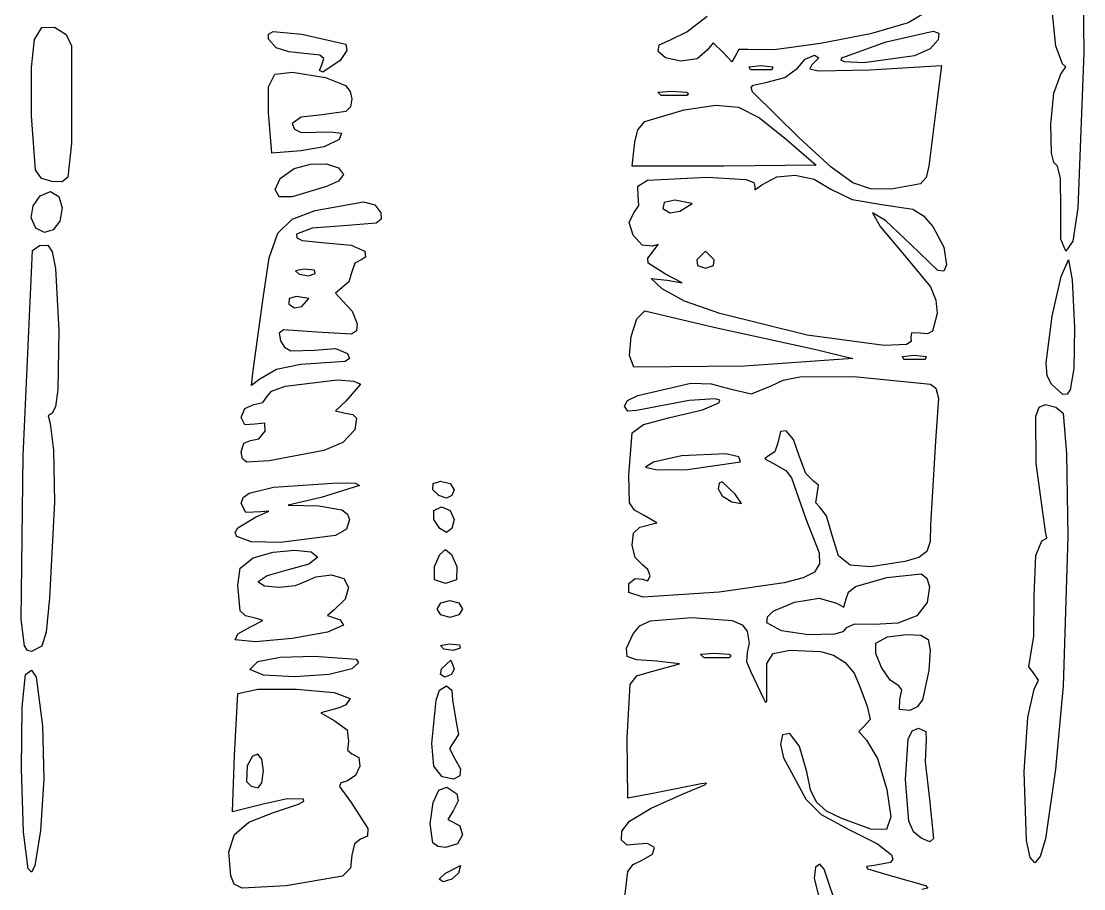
# Model space of a CAD drawing. Extents: x 0 to 282, y 0 to 282.
# Drawn here: x 132.71 to 176.71, y 206.08 to 242.01 of the extents above; entities that cross this region are included whole.
import ezdxf

# ---------------------------------------------------------------- set-up
doc = ezdxf.new("R2010")
doc.units = 0

msp = doc.modelspace()

# ---------------------------------------------------------------- linework, layer by layer
at = {"layer": 'Layer 1'}
for p, q in [((176.666399, 244.364597), (176.706086, 240.700111)), ((175.555147, 240.977934), (175.365529, 242.746231)), ((160.274999, 241.564432), (161.112851, 242.217071)), ((170.113097, 242.336133), (169.438409, 241.934847)), ((133.257362, 241.24693), (133.55998, 241.74082)), ((133.55998, 241.74082), (134.090801, 241.758457)), ((134.090801, 241.758457), (134.562641, 241.449777)), ((142.947133, 241.476236), (143.143917, 241.58207)), ((143.143917, 241.58207), (144.32131, 241.476236)), ((159.595901, 241.229293), (160.274999, 241.564432)), ((169.438409, 241.934847), (167.876264, 241.491118)), ((168.521909, 241.158735), (170.471007, 241.590889)), ((170.471007, 241.590889), (170.704725, 241.506001)), ((133.133339, 240.091581), (133.257362, 241.24693)), ((134.562641, 241.449777), (134.796357, 240.982345)), ((142.94548, 241.264569), (142.947133, 241.476236)), ((143.262979, 240.907382), (142.94548, 241.264569)), ((144.32131, 241.476236), (146.15576, 241.052902)), ((159.131224, 241.026997), (159.595901, 241.229293)), ((161.355379, 241.110231), (161.112845, 240.805959)), ((161.783123, 240.700126), (161.355379, 241.110231)), ((167.876264, 241.491118), (165.804796, 241.083769)), ((166.687462, 240.492867), (168.521909, 241.158735)), ((170.673856, 241.229291), (170.353048, 240.862182)), ((170.673859, 241.229291), (170.673856, 241.229291)), ((170.704725, 241.506001), (170.673859, 241.229291)), ((134.796356, 240.982347), (134.796356, 236.960677)), ((134.796357, 240.982345), (134.796356, 240.982347)), ((143.792147, 240.735402), (143.262979, 240.907382)), ((145.075373, 240.594292), (143.792147, 240.735402)), ((146.191033, 240.797138), (145.908811, 240.382624)), ((146.155756, 241.052902), (146.191033, 240.797138)), ((146.15576, 241.052902), (146.155756, 241.052902)), ((159.07996, 240.748633), (159.131224, 241.026997)), ((159.3925, 240.490113), (159.07996, 240.748633)), ((161.112845, 240.805959), (160.698331, 240.444362)), ((162.1359, 240.3253), (161.783123, 240.700126)), ((162.422533, 240.832418), (162.277012, 240.559015)), ((162.806179, 240.841237), (162.422533, 240.832418)), ((163.892077, 240.828557), (162.806179, 240.841237)), ((165.804796, 241.083769), (163.892077, 240.828557)), ((170.353048, 240.862182), (169.694897, 240.567833)), ((175.82414, 240.241511), (175.555147, 240.977934)), ((176.706086, 240.700127), (176.467961, 234.261928)), ((176.706086, 240.700111), (176.706086, 240.700127)), ((145.065452, 239.960945), (145.167977, 240.241513)), ((145.235776, 240.45759), (145.075373, 240.594292)), ((145.167977, 240.241513), (145.235776, 240.45759)), ((145.908811, 240.382624), (145.194436, 239.901964)), ((160.019235, 240.347348), (159.3925, 240.490113)), ((160.698331, 240.444362), (160.019235, 240.347348)), ((162.277012, 240.559015), (162.1359, 240.3253)), ((164.852499, 240.065128), (165.165589, 240.435545)), ((165.165589, 240.435545), (165.558055, 240.594295)), ((165.730034, 240.492872), (165.452222, 240.206239)), ((165.558055, 240.594295), (165.730034, 240.492872)), ((166.654666, 240.391512), (166.687462, 240.492867)), ((166.795502, 240.320336), (166.654666, 240.391512)), ((167.604686, 240.27679), (166.795502, 240.320336)), ((169.694897, 240.567833), (167.604686, 240.27679)), ((175.960842, 240.122448), (175.82414, 240.241511)), ((133.1383, 238.089567), (133.133339, 240.091581)), ((142.942037, 239.295072), (143.213786, 239.813766)), ((143.213786, 239.813766), (143.941941, 239.90251)), ((143.941941, 239.90251), (145.308403, 239.677063)), ((145.194436, 239.901964), (145.065452, 239.960945)), ((162.845915, 240.122449), (163.335395, 240.170956)), ((162.912061, 239.994567), (162.845915, 240.122449)), ((163.794006, 239.994567), (162.912061, 239.994567)), ((163.335395, 240.170956), (163.829284, 240.122449)), ((163.829284, 240.122449), (163.794006, 239.994567)), ((163.794006, 239.994567), (163.794006, 239.994567)), ((164.33215, 239.672662), (164.852499, 240.065128)), ((165.452206, 240.206234), (165.365665, 240.039216)), ((165.365665, 240.039216), (165.712379, 239.95488)), ((165.452222, 240.206239), (165.452206, 240.206234)), ((165.712379, 239.95488), (167.851096, 239.994567)), ((167.851096, 239.994567), (170.814436, 240.170956)), ((170.814436, 240.170956), (170.602769, 238.548176)), ((175.473567, 239.029388), (175.753585, 239.818177)), ((175.753585, 239.818177), (175.960842, 240.122448)), ((145.308403, 239.677063), (145.308406, 239.677066)), ((145.308406, 239.677066), (146.133023, 239.341927)), ((162.934542, 239.260764), (163.018051, 239.365081)), ((163.018051, 239.365081), (163.547219, 239.465405)), ((163.547219, 239.465405), (164.33215, 239.672662)), ((142.944793, 238.230673), (142.942037, 239.295072)), ((146.133023, 239.341927), (146.335319, 239.101597)), ((146.335319, 239.101597), (146.402016, 238.795121)), ((159.076084, 239.064118), (159.63171, 239.112625)), ((159.208376, 238.936236), (159.076084, 239.064118)), ((160.266706, 238.936236), (159.208376, 238.936236)), ((159.63171, 239.112625), (160.253481, 239.064118)), ((160.253481, 239.064118), (160.341124, 239.008445)), ((160.26671, 238.936236), (160.266706, 238.936236)), ((160.341124, 239.008445), (160.26671, 238.936236)), ((162.991592, 239.086167), (162.934542, 239.260764)), ((164.923049, 237.172345), (162.991592, 239.086167)), ((175.339071, 237.741198), (175.473567, 239.029388)), ((146.347996, 238.467148), (146.155071, 238.261545)), ((146.402016, 238.795121), (146.347996, 238.467148)), ((160.160969, 238.336515), (161.477274, 238.525582)), ((161.477274, 238.525582), (162.409931, 238.446759)), ((170.602769, 238.548176), (170.285269, 236.008176)), ((133.29705, 235.858247), (133.1383, 238.089567)), ((143.085904, 236.537343), (142.944793, 238.230673)), ((144.298581, 238.027829), (143.932576, 237.772065)), ((145.167296, 238.124843), (144.298581, 238.027829)), ((146.155071, 238.261545), (145.167296, 238.124843)), ((158.529372, 237.851442), (160.160969, 238.336515)), ((162.409931, 238.446759), (163.276442, 238.004134)), ((143.932576, 237.772065), (144.021872, 237.533389)), ((158.236126, 237.512996), (158.529372, 237.851442)), ((163.276442, 238.004134), (164.394309, 237.101795)), ((175.376554, 236.538997), (175.339071, 237.741198)), ((144.021872, 237.533389), (144.302992, 237.397239)), ((144.302992, 237.397239), (145.520076, 237.419287)), ((145.520076, 237.419287), (145.974277, 237.366371)), ((145.974277, 237.366371), (145.872854, 237.101787)), ((158.114859, 236.995955), (158.236126, 237.512996)), ((166.252578, 235.968489), (164.923049, 237.172345)), ((134.796356, 236.960677), (134.642015, 235.545159)), ((145.251082, 236.806335), (144.285354, 236.643176)), ((145.872854, 237.101787), (145.251082, 236.806335)), ((158.009026, 236.008177), (158.114859, 236.995955)), ((164.394309, 237.101795), (164.394306, 237.101785)), ((164.394306, 237.101785), (165.629026, 236.043455)), ((144.285354, 236.643176), (143.085904, 236.537343)), ((175.468055, 236.153077), (175.376554, 236.538997)), ((133.545097, 235.499957), (133.29705, 235.858247)), ((143.436836, 235.487281), (144.003485, 235.902348)), ((144.003485, 235.902348), (144.680378, 236.091966)), ((144.680378, 236.091966), (145.34404, 236.096376)), ((145.34404, 236.096376), (145.848953, 235.942036)), ((145.848953, 235.942036), (146.049595, 235.655403)), ((161.819026, 236.008177), (158.009026, 236.008177)), ((165.629026, 236.043455), (161.819026, 236.008177)), ((167.145546, 235.320259), (166.252578, 235.968489)), ((170.285269, 236.008176), (170.176679, 235.541848)), ((175.612474, 236.008177), (175.468055, 236.153077)), ((175.749175, 235.496648), (175.612474, 236.008177)), ((133.984967, 235.373177), (133.545097, 235.499957)), ((134.642015, 235.545159), (134.404442, 235.358296)), ((143.227374, 235.04245), (143.436836, 235.487281)), ((146.049596, 235.655401), (145.842339, 235.381998)), ((146.049595, 235.655403), (146.049596, 235.655401)), ((158.240719, 235.182454), (158.639248, 235.426091)), ((158.639248, 235.426091), (161.113102, 235.549564)), ((161.113102, 235.549564), (162.709425, 235.44814)), ((162.709425, 235.44814), (163.047871, 235.326321)), ((163.370868, 235.232068), (163.990985, 235.556734)), ((163.990985, 235.556734), (164.759931, 235.633353)), ((164.759931, 235.633353), (165.54872, 235.465232)), ((165.54872, 235.465232), (166.228368, 235.055679)), ((170.176679, 235.541848), (169.94572, 235.267342)), ((175.753585, 234.244287), (175.749175, 235.496648)), ((133.487669, 234.777319), (133.913759, 234.949851)), ((133.913759, 234.949851), (134.266536, 234.747003)), ((134.404442, 235.358296), (133.984967, 235.373177)), ((143.388329, 234.736525), (143.227374, 235.04245)), ((145.34404, 235.161512), (143.93293, 234.738178)), ((145.842339, 235.381998), (145.34404, 235.161512)), ((158.255602, 234.773452), (158.240719, 235.182454)), ((163.047871, 235.326321), (163.088662, 235.161508)), ((163.084236, 235.024811), (163.370868, 235.232068)), ((163.088646, 235.161512), (163.084236, 235.024811)), ((163.088662, 235.161508), (163.088646, 235.161512)), ((166.228368, 235.055679), (167.114722, 234.619116)), ((167.879765, 235.068905), (167.145546, 235.320259)), ((168.733049, 235.055675), (167.879765, 235.068905)), ((169.94572, 235.267342), (168.733049, 235.055675)), ((133.203793, 234.363355), (133.487669, 234.777319)), ((134.266536, 234.747003), (134.407648, 234.279573)), ((143.93293, 234.738178), (143.388329, 234.736525)), ((144.885157, 234.173728), (146.878355, 234.530915)), ((146.878355, 234.530915), (147.345786, 234.406892)), ((158.28647, 234.380986), (158.255602, 234.773452)), ((159.772889, 234.597778), (159.327507, 234.500764)), ((160.487265, 234.461077), (159.772889, 234.597778)), ((167.114722, 234.619116), (168.345038, 234.420679)), ((133.124969, 233.863401), (133.203793, 234.363355)), ((134.407646, 234.279568), (134.301261, 233.725596)), ((134.407648, 234.279573), (134.407646, 234.279568)), ((143.923835, 233.814337), (144.885157, 234.173728)), ((147.345786, 234.406892), (147.601547, 234.067895)), ((147.601546, 234.067901), (147.61698, 233.806624)), ((147.601547, 234.067895), (147.601546, 234.067901)), ((157.882979, 233.674329), (158.079213, 234.067896)), ((158.079213, 234.067896), (158.28647, 234.380986)), ((159.327507, 234.500764), (159.279, 234.245)), ((159.279, 234.245), (159.565632, 234.073021)), ((159.279, 234.245), (159.279, 234.245)), ((159.565632, 234.073021), (159.984556, 234.139167)), ((159.984556, 234.139167), (160.487265, 234.461077)), ((168.499377, 233.75922), (167.956983, 234.067903)), ((167.956983, 234.067903), (168.274483, 233.499049)), ((168.345038, 234.420679), (169.628268, 234.226651)), ((169.628268, 234.226651), (170.066484, 233.944428)), ((175.753585, 232.978696), (175.753585, 234.244287)), ((176.467961, 234.261928), (176.259601, 232.891604)), ((133.314036, 233.432901), (133.124969, 233.863401)), ((134.301261, 233.725596), (134.032819, 233.366754)), ((143.332931, 233.23005), (143.923835, 233.814337)), ((147.407518, 233.644567), (146.049326, 233.538734)), ((147.61698, 233.806624), (147.407518, 233.644567)), ((158.043934, 233.141856), (157.882979, 233.674329)), ((169.544483, 232.762623), (168.499377, 233.75922)), ((170.066484, 233.944428), (170.461708, 233.503456)), ((133.678388, 233.252652), (133.314036, 233.432901)), ((134.032819, 233.366754), (133.678388, 233.252652)), ((142.980152, 232.209199), (143.332931, 233.23005)), ((144.761684, 233.44172), (144.109046, 233.185956)), ((144.109046, 233.185956), (144.117865, 233.041537)), ((146.049326, 233.538734), (144.761684, 233.44172)), ((168.274483, 233.499049), (169.226983, 232.374573)), ((170.461708, 233.503456), (170.915909, 232.643561)), ((144.117865, 233.041537), (144.338352, 232.930191)), ((144.338352, 232.930191), (145.308496, 232.833178)), ((145.308496, 232.833178), (146.371241, 232.736164)), ((158.416557, 232.728445), (158.043934, 233.141856)), ((158.855325, 232.445121), (159.080221, 232.767031)), ((159.080221, 232.767031), (158.855325, 232.692066)), ((170.668965, 231.677831), (169.544483, 232.762623)), ((175.965252, 232.480397), (175.753585, 232.978696)), ((176.259601, 232.891604), (175.965252, 232.480397)), ((132.784178, 224.013723), (133.172234, 232.515673)), ((133.172234, 232.515673), (133.463276, 232.71411)), ((133.463276, 232.71411), (133.807234, 232.72734)), ((133.807234, 232.72734), (133.992994, 232.458897)), ((133.992994, 232.458897), (134.129144, 231.770429)), ((146.371241, 232.736164), (146.931276, 232.4804)), ((146.931276, 232.4804), (146.966553, 232.237865)), ((158.855325, 232.692066), (158.416557, 232.728445)), ((158.660195, 232.192664), (158.855325, 232.445121)), ((161.042778, 232.480778), (160.69, 232.128)), ((161.395556, 232.128), (161.042778, 232.480778)), ((169.226983, 232.374573), (170.355871, 231.007559)), ((170.915909, 232.643561), (171.026153, 231.915956)), ((142.733207, 230.540118), (142.980152, 232.209199)), ((146.516761, 231.98651), (146.402109, 231.633733)), ((146.790165, 232.127622), (146.516761, 231.98651)), ((146.966553, 232.237865), (146.790165, 232.127622)), ((158.670117, 231.986509), (158.660195, 232.192664)), ((159.384492, 231.527898), (158.670117, 231.986509)), ((160.69, 232.128), (160.707639, 231.885465)), ((160.69, 232.128), (160.69, 232.128)), ((160.707639, 231.885465), (161.042778, 231.775222)), ((161.042778, 231.775222), (161.377917, 231.885465)), ((161.377917, 231.885465), (161.395556, 232.128)), ((171.026153, 231.915956), (170.908744, 231.651372)), ((175.774549, 231.439704), (176.07, 232.127619)), ((176.07, 232.127619), (176.23316, 231.298591)), ((134.129144, 231.770429), (134.265845, 229.19956)), ((144.427667, 231.739667), (144.070479, 231.673521)), ((144.070479, 231.673521), (144.216, 231.528)), ((144.216, 231.528), (144.604056, 231.466264)), ((144.216, 231.528), (144.216, 231.528)), ((144.85541, 231.704389), (144.427667, 231.739667)), ((144.604056, 231.466264), (144.886278, 231.563278)), ((144.886278, 231.563278), (144.85541, 231.704389)), ((146.402109, 231.633733), (146.269817, 231.219218)), ((160.081228, 231.1663), (159.384492, 231.527898)), ((170.908744, 231.651372), (170.668965, 231.677831)), ((175.399722, 229.799289), (175.774549, 231.439704)), ((146.269817, 231.219218), (145.978775, 230.963455)), ((159.243381, 230.928175), (158.793589, 231.355918)), ((158.793589, 231.355918), (159.455048, 231.280953)), ((159.455048, 231.280953), (160.081228, 231.1663)), ((170.355871, 231.007559), (170.586279, 230.449727)), ((176.23316, 231.298591), (176.316945, 229.305399)), ((144.1095, 230.610501), (143.805229, 230.517897)), ((144.612209, 230.517897), (144.1095, 230.610501)), ((145.978775, 230.963455), (145.718601, 230.738559)), ((145.718601, 230.738559), (146.014052, 230.434288)), ((160.179407, 230.420713), (159.243381, 230.928175)), ((142.309873, 227.541508), (142.733207, 230.540118)), ((143.805229, 230.517897), (143.792, 230.293001)), ((143.792, 230.293001), (143.792, 230.293)), ((143.792, 230.293), (144.030125, 230.13425)), ((144.030125, 230.13425), (144.321167, 230.187167)), ((144.321167, 230.187167), (144.612209, 230.517897)), ((146.014052, 230.434288), (146.406518, 229.997725)), ((161.631787, 229.90457), (160.179407, 230.420713)), ((170.586279, 230.449727), (170.638093, 229.905123)), ((146.406518, 229.997725), (146.613775, 229.481787)), ((157.963783, 228.952614), (158.197498, 229.686832)), ((158.197498, 229.686832), (158.537047, 230.010946)), ((158.537047, 230.010946), (161.394547, 229.340668)), ((165.25382, 229.009948), (161.631787, 229.90457)), ((170.638093, 229.905123), (170.444065, 229.168699)), ((175.143959, 227.859012), (175.399722, 229.799289)), ((143.562242, 229.230432), (143.388057, 229.08436)), ((144.955715, 229.129009), (143.562242, 229.230432)), ((146.613775, 229.481787), (146.59779, 229.18854)), ((161.394546, 229.340673), (165.557326, 228.42345)), ((161.394547, 229.340668), (161.394546, 229.340673)), ((176.316946, 229.305399), (176.292141, 227.631906)), ((176.316945, 229.305399), (176.316946, 229.305399)), ((134.265846, 229.199566), (134.217339, 226.760986)), ((134.265845, 229.19956), (134.265846, 229.199566)), ((143.388057, 229.08436), (143.438765, 228.776231)), ((146.38006, 229.040814), (144.955715, 229.129009)), ((146.59779, 229.18854), (146.38006, 229.040814)), ((157.902046, 228.16548), (157.963783, 228.952614)), ((168.445908, 228.571732), (165.25382, 229.009948)), ((169.566529, 229.098144), (169.544481, 228.917345)), ((169.544481, 228.917345), (169.557081, 228.739552)), ((169.932537, 229.093734), (169.566529, 229.098144)), ((170.241217, 229.056802), (169.932537, 229.093734)), ((170.444065, 229.168699), (170.241217, 229.056802)), ((143.438765, 228.776231), (143.604681, 228.502277)), ((143.604681, 228.502277), (143.866508, 228.357307)), ((143.866508, 228.357307), (144.849875, 228.388175)), ((144.849875, 228.388175), (145.722999, 228.449911)), ((145.722999, 228.449911), (146.225705, 228.247064)), ((165.557326, 228.42345), (167.144826, 228.035394)), ((169.360857, 228.626096), (168.445908, 228.571732)), ((169.557081, 228.739552), (169.360857, 228.626096)), ((146.115462, 227.911924), (144.285425, 227.788453)), ((146.304529, 228.036499), (146.115462, 227.911924)), ((146.225705, 228.247064), (146.304529, 228.036499)), ((158.078436, 227.682616), (157.902046, 228.16548)), ((167.144826, 228.035394), (162.651318, 227.726713)), ((169.195355, 228.127998), (169.684835, 228.176505)), ((169.261501, 228.000116), (169.195355, 228.127998)), ((170.143446, 228.000116), (169.261501, 228.000116)), ((169.684835, 228.176505), (170.178724, 228.127998)), ((170.178724, 228.127998), (170.143446, 228.000116)), ((170.143446, 228.000116), (170.143446, 228.000116)), ((142.239318, 226.915327), (142.309873, 227.541508)), ((143.280009, 227.581196), (142.592095, 227.18873)), ((144.285425, 227.788453), (143.280009, 227.581196)), ((162.651318, 227.726713), (158.078436, 227.682616)), ((175.191363, 227.318822), (175.143959, 227.859012)), ((176.292141, 227.631906), (176.144966, 226.738936)), ((142.592095, 227.18873), (142.239318, 226.915327)), ((143.636755, 226.893284), (145.801934, 227.153458)), ((145.801934, 227.153458), (146.476622, 227.104951)), ((146.476622, 227.104951), (146.754435, 226.977069)), ((163.758297, 226.906514), (164.25825, 227.145742)), ((164.25825, 227.145742), (164.953333, 227.28575)), ((164.953333, 227.28575), (167.180247, 227.29457)), ((167.180247, 227.29457), (170.355247, 226.97707)), ((175.364445, 226.977069), (175.191363, 227.318822)), ((134.217339, 226.760986), (134.121978, 226.039443)), ((142.873874, 226.447902), (143.068452, 226.692091)), ((143.068452, 226.692091), (143.636755, 226.893284)), ((146.754436, 226.977067), (146.154713, 226.271511)), ((146.754435, 226.977069), (146.754436, 226.977067)), ((158.246132, 226.509639), (160.442177, 227.012348)), ((160.442177, 227.012348), (161.271207, 226.994709)), ((161.271207, 226.994709), (162.100237, 226.765403)), ((162.100237, 226.765403), (162.942496, 226.571375)), ((162.942496, 226.571375), (163.758297, 226.906514)), ((170.355247, 226.97707), (170.355236, 226.977067)), ((170.355236, 226.977067), (170.581785, 226.80619)), ((170.581785, 226.80619), (170.685965, 226.403803)), ((175.845656, 226.547115), (175.364445, 226.977069)), ((176.144966, 226.738936), (176.016188, 226.560343)), ((142.344707, 226.130402), (142.715124, 226.223006)), ((142.715124, 226.223006), (142.873874, 226.447902)), ((146.154713, 226.271511), (145.726969, 225.879046)), ((157.690507, 226.059847), (157.812877, 226.297972)), ((157.812877, 226.297972), (158.246132, 226.509639)), ((160.371616, 226.306792), (158.184396, 225.883458)), ((161.450346, 226.370182), (160.371616, 226.306792)), ((160.92228, 225.914878), (161.59311, 226.205368)), ((161.631075, 226.309892), (161.450346, 226.370182)), ((161.59311, 226.205368), (161.631075, 226.309892)), ((170.685965, 226.403803), (170.566903, 224.613457)), ((176.016188, 226.560343), (175.845656, 226.547115)), ((133.983624, 225.777616), (133.829283, 225.658553)), ((134.121978, 226.039443), (133.983624, 225.777616)), ((141.81554, 225.601235), (141.97429, 225.971652)), ((141.97429, 225.971652), (142.344707, 226.130402)), ((145.726969, 225.879046), (146.119435, 225.777622)), ((146.119435, 225.777622), (146.434591, 225.719606)), ((146.434591, 225.719606), (146.596786, 225.564852)), ((157.831618, 225.85259), (157.690507, 226.059847)), ((158.184396, 225.883458), (157.831618, 225.85259)), ((159.560227, 225.601236), (160.92228, 225.914878)), ((174.725285, 225.654156), (174.86364, 226.02788)), ((174.86364, 226.02788), (175.117751, 226.130406)), ((175.117751, 226.130406), (175.554313, 226.020163)), ((175.554313, 226.020163), (175.858585, 225.777628)), ((175.858585, 225.777628), (175.858586, 225.777622)), ((175.858586, 225.777622), (175.997492, 224.098067)), ((133.829283, 225.658553), (133.913068, 225.354282)), ((133.913068, 225.354282), (134.046462, 224.239173)), ((141.965471, 225.288145), (141.81554, 225.601235)), ((142.379985, 225.319013), (141.965471, 225.288145)), ((142.790089, 225.363111), (142.379985, 225.319013)), ((142.803319, 225.036791), (142.790089, 225.363111)), ((146.596786, 225.564852), (146.525128, 225.080885)), ((158.008007, 224.966236), (158.479847, 225.310195)), ((158.479847, 225.310195), (159.560227, 225.601236)), ((174.729695, 223.696236), (174.725285, 225.654156)), ((142.543145, 224.710471), (142.803319, 225.036791)), ((146.525128, 225.080885), (146.030137, 224.55723)), ((157.866896, 223.202346), (158.008007, 224.966236)), ((164.143594, 225.015842), (164.040517, 224.542898)), ((164.388885, 225.045607), (164.143594, 225.015842)), ((164.680478, 224.691726), (164.388885, 225.045607)), ((141.81554, 224.154846), (141.930193, 224.534082)), ((141.930193, 224.534082), (142.203596, 224.648735)), ((142.203596, 224.648735), (142.543145, 224.710471)), ((146.030137, 224.55723), (145.23749, 224.225402)), ((164.040517, 224.542898), (163.908225, 224.168072)), ((164.922462, 224.013731), (164.680478, 224.691726)), ((170.566903, 224.613457), (170.355236, 221.156237)), ((132.709213, 217.231569), (132.784178, 224.013723)), ((134.046462, 224.239173), (134.080638, 222.095496)), ((141.868457, 223.881443), (141.81554, 224.154846)), ((145.23749, 224.225402), (142.97971, 223.802068)), ((160.055, 224.014), (158.893036, 223.742251)), ((161.880623, 224.088965), (160.054995, 224.014)), ((160.054995, 224.014), (160.055, 224.014)), ((162.426326, 223.969351), (161.880623, 224.088965)), ((162.489165, 223.767055), (162.426326, 223.969351)), ((163.617183, 223.978453), (163.50253, 223.890259)), ((163.908225, 224.168072), (163.617183, 223.978453)), ((165.195865, 223.272901), (164.922462, 224.013731)), ((175.997492, 224.098067), (176.043794, 220.64911)), ((142.053666, 223.740332), (141.868457, 223.881443)), ((142.97971, 223.802068), (142.053666, 223.740332)), ((158.893036, 223.742251), (158.564512, 223.53334)), ((158.564512, 223.53334), (159.042968, 223.423648)), ((160.301945, 223.449555), (162.489165, 223.767055)), ((163.50253, 223.890259), (163.864128, 223.696231)), ((163.864128, 223.696231), (164.366836, 223.39637)), ((175.117751, 220.874016), (174.729695, 223.696236)), ((157.893354, 222.055814), (157.866896, 223.202346)), ((159.042968, 223.423648), (160.301945, 223.449555)), ((164.366836, 223.39637), (164.604962, 223.096508)), ((164.604962, 223.096508), (165.204685, 221.403178)), ((165.522185, 222.955401), (165.195865, 223.272901)), ((142.141394, 222.465913), (143.155634, 222.708448)), ((143.155634, 222.708448), (145.810291, 222.889247)), ((146.718686, 222.779008), (145.131186, 222.285119)), ((145.810291, 222.889247), (146.538998, 222.872159)), ((146.538998, 222.872159), (146.718694, 222.779004)), ((146.718694, 222.779004), (146.718686, 222.779008)), ((149.752581, 222.602619), (149.76581, 222.858383)), ((149.76581, 222.858383), (150.070081, 222.955397)), ((150.070081, 222.955397), (150.471366, 222.858383)), ((150.471366, 222.858383), (150.634526, 222.602619)), ((161.61279, 222.88274), (161.572, 222.638)), ((161.572, 222.638), (161.73516, 222.346958)), ((161.572, 222.638), (161.572, 222.638)), ((161.73957, 222.929042), (161.61279, 222.88274)), ((162.277556, 222.426333), (161.73957, 222.929042)), ((165.725032, 222.796651), (165.522185, 222.955401)), ((165.663296, 222.426234), (165.725032, 222.796651)), ((141.815074, 222.03817), (141.895551, 222.276846)), ((141.895551, 222.276846), (142.141394, 222.465913)), ((145.131186, 222.285119), (143.755356, 221.967619)), ((149.995116, 222.360084), (149.752581, 222.602619)), ((150.317026, 222.249841), (149.995116, 222.360084)), ((150.541921, 222.360084), (150.317026, 222.249841)), ((150.634526, 222.602619), (150.541921, 222.360084)), ((150.634526, 222.602619), (150.634526, 222.602619)), ((161.73516, 222.346958), (162.136445, 222.108833)), ((162.53773, 222.029458), (162.277556, 222.426333)), ((165.610378, 222.055817), (165.663296, 222.426234)), ((134.080638, 222.095496), (133.87779, 218.122332)), ((142.009101, 221.663343), (141.815074, 222.03817)), ((143.755356, 221.967619), (145.025356, 221.932341)), ((145.025356, 221.932341), (145.977856, 221.769181)), ((145.977856, 221.769181), (146.215981, 221.599958)), ((149.787859, 221.751542), (150.105359, 221.897063)), ((149.787859, 221.367896), (149.787859, 221.751542)), ((150.105359, 221.897063), (150.475775, 221.738313)), ((158.10502, 221.76367), (157.893354, 222.055814)), ((158.501896, 221.544286), (158.10502, 221.76367)), ((162.136445, 222.108833), (162.53773, 222.029458)), ((165.769129, 221.897067), (165.610378, 222.055817)), ((166.060171, 221.531061), (165.769129, 221.897067)), ((141.67176, 221.025589), (142.414796, 221.473725)), ((142.626463, 221.685392), (142.009101, 221.663343)), ((142.414796, 221.473725), (142.957192, 221.71185)), ((142.957192, 221.71185), (142.626463, 221.685392)), ((146.295356, 221.367896), (146.171332, 220.971021)), ((146.215981, 221.599958), (146.295356, 221.367896)), ((150.039213, 220.997479), (149.787859, 221.367896)), ((150.475775, 221.738313), (150.634526, 221.367896)), ((150.634526, 221.367896), (150.541921, 220.997479)), ((150.634526, 221.367896), (150.634526, 221.367896)), ((159.022243, 221.231196), (158.501896, 221.544286)), ((165.204685, 221.403178), (165.748732, 219.986553)), ((166.298296, 220.662347), (166.060171, 221.531061)), ((141.566478, 220.831907), (141.67176, 221.025589)), ((146.171332, 220.971021), (145.726501, 220.706438)), ((150.317026, 220.838729), (150.039213, 220.997479)), ((150.541921, 220.997479), (150.317026, 220.838729)), ((158.06423, 220.802904), (158.325507, 221.050397)), ((158.325507, 221.050397), (159.022243, 221.231196)), ((170.355236, 221.156237), (170.34366, 220.457845)), ((175.179487, 220.600613), (175.117751, 220.874016)), ((141.629868, 220.666749), (141.566478, 220.831907)), ((142.236205, 220.446814), (141.629868, 220.666749)), ((143.437856, 220.415395), (142.236205, 220.446814)), ((145.726501, 220.706438), (143.437856, 220.415395)), ((158.008006, 220.313977), (158.06423, 220.802904)), ((166.548545, 219.872453), (166.298296, 220.662347)), ((170.34366, 220.457845), (170.209715, 220.040575)), ((174.725286, 219.886236), (174.97664, 220.48596)), ((174.97664, 220.48596), (175.179487, 220.600613)), ((176.043794, 220.64911), (175.858586, 214.488722)), ((142.309309, 219.780386), (143.144951, 220.019063)), ((143.144951, 220.019063), (144.020281, 220.102296)), ((144.020281, 220.102296), (144.710402, 220.033394)), ((144.710402, 220.033394), (144.990419, 219.815664)), ((150.03955, 219.92591), (150.282085, 220.133167)), ((150.282085, 220.133167), (150.524619, 219.92591)), ((158.13699, 219.805204), (158.008006, 220.313977)), ((165.748732, 219.986553), (165.768369, 219.531662)), ((170.209715, 220.040575), (169.883948, 219.801897)), ((141.780142, 219.361462), (142.309309, 219.780386)), ((144.990416, 219.815667), (144.624409, 219.524625)), ((144.990419, 219.815664), (144.990416, 219.815667)), ((149.823474, 219.427611), (150.03955, 219.92591)), ((150.524619, 219.92591), (150.740696, 219.427611)), ((158.43134, 219.498177), (158.13699, 219.805204)), ((167.030306, 219.476128), (166.548545, 219.872453)), ((169.296906, 219.639287), (167.895714, 219.417147)), ((169.883948, 219.801897), (169.296906, 219.639287)), ((174.65914, 218.22818), (174.725286, 219.886236)), ((141.674309, 218.651496), (141.780142, 219.361462)), ((143.755696, 219.2865), (142.886981, 219.039556)), ((144.624409, 219.524625), (143.755696, 219.2865)), ((149.827883, 218.876396), (149.823474, 219.427611)), ((150.740696, 219.427611), (150.736286, 218.876396)), ((150.740696, 219.427611), (150.740696, 219.427611)), ((158.656235, 219.308559), (158.43134, 219.498177)), ((158.74884, 219.039566), (158.656235, 219.308559)), ((165.56187, 219.198314), (165.085826, 218.950956)), ((165.768369, 219.531662), (165.56187, 219.198314)), ((167.895714, 219.417147), (167.030306, 219.476128)), ((168.555962, 218.969004), (169.967077, 219.118934)), ((169.967077, 219.118934), (170.212918, 218.94916)), ((142.886981, 219.039556), (142.520976, 218.792611)), ((142.520976, 218.792611), (142.78556, 218.61953)), ((144.068789, 218.643783), (144.531806, 218.827889)), ((144.531806, 218.827889), (144.911042, 219.004278)), ((144.911042, 219.004278), (145.554866, 219.074834)), ((145.554866, 219.074834), (146.062535, 218.92325)), ((146.062535, 218.92325), (146.256012, 218.550077)), ((150.282085, 218.722055), (149.827883, 218.876396)), ((150.736286, 218.876396), (150.282085, 218.722055)), ((157.865796, 218.344483), (157.866895, 218.722066)), ((157.866895, 218.722066), (158.135888, 218.929323)), ((158.135888, 218.929323), (158.43134, 218.898455)), ((158.43134, 218.898455), (158.656235, 218.836719)), ((158.656235, 218.836719), (158.74884, 219.039566)), ((164.296829, 218.754035), (161.606345, 218.369288)), ((165.085826, 218.950956), (164.296829, 218.754035)), ((167.259506, 218.594177), (168.555962, 218.969004)), ((170.212918, 218.94916), (170.319852, 218.580948)), ((141.780142, 217.593166), (141.674309, 218.651496)), ((142.78556, 218.61953), (143.394102, 218.572125)), ((143.394102, 218.572125), (144.068789, 218.643783)), ((146.256012, 218.550077), (146.125374, 218.077685)), ((158.466622, 218.162031), (157.865796, 218.344483)), ((161.606345, 218.369288), (158.466622, 218.162031)), ((166.862632, 218.087059), (166.958543, 218.358808)), ((166.958543, 218.358808), (167.259506, 218.594177)), ((170.319852, 218.580948), (170.227247, 217.941537)), ((174.637091, 216.539251), (174.65914, 218.22818)), ((133.87779, 218.122332), (133.736679, 216.711222)), ((146.125374, 218.077685), (145.660699, 217.628444)), ((149.929262, 217.663733), (150.088012, 217.919497)), ((150.088012, 217.919497), (150.458429, 218.016511)), ((150.458429, 218.016511), (150.828845, 217.919497)), ((150.828845, 217.919497), (150.987596, 217.663733)), ((163.850237, 217.573325), (164.723912, 217.954765)), ((164.723912, 217.954765), (165.749725, 218.11131)), ((165.749725, 218.11131), (166.474576, 217.91067)), ((166.474576, 217.91067), (166.774437, 217.74751)), ((166.774437, 217.74751), (166.862632, 218.087059)), ((170.227247, 217.941537), (169.790685, 217.381498)), ((141.996218, 217.381499), (141.780142, 217.593166)), ((142.45042, 217.275666), (141.996218, 217.381499)), ((145.660699, 217.628444), (145.391705, 217.390319)), ((145.391705, 217.390319), (145.625421, 217.310944)), ((150.088012, 217.421198), (149.929262, 217.663733)), ((150.458429, 217.310955), (150.088012, 217.421198)), ((150.828845, 217.421198), (150.458429, 217.310955)), ((150.987596, 217.663733), (150.828845, 217.421198)), ((150.987596, 217.663733), (150.987596, 217.663733)), ((163.612043, 217.33961), (163.850237, 217.573325)), ((169.790696, 217.381503), (169.001354, 217.086051)), ((169.790685, 217.381498), (169.790696, 217.381503)), ((132.848671, 216.145675), (132.709213, 217.231569)), ((141.674308, 216.631846), (142.203475, 216.922888)), ((142.203475, 216.922888), (142.710593, 217.191881)), ((142.710593, 217.191881), (142.45042, 217.275666)), ((146.048755, 216.993444), (145.393359, 216.706261)), ((145.625421, 217.310944), (145.916463, 217.21834)), ((145.916463, 217.21834), (146.048755, 216.993444)), ((158.043066, 216.640671), (158.324186, 216.968644)), ((158.324186, 216.968644), (158.757442, 217.174248)), ((158.757442, 217.174248), (160.477236, 217.310949)), ((160.477236, 217.310949), (162.152932, 217.187477)), ((162.152932, 217.187477), (162.560833, 217.013293)), ((162.560833, 217.013293), (162.770296, 216.746504)), ((163.581796, 217.099281), (163.612043, 217.33961)), ((164.183725, 216.768551), (163.581796, 217.099281)), ((167.206596, 217.037544), (166.862636, 216.887614)), ((168.026806, 217.028725), (167.206596, 217.037544)), ((169.001354, 217.086051), (168.026806, 217.028725)), ((133.736679, 216.711222), (133.55588, 216.120319)), ((141.568475, 216.393721), (141.674308, 216.631846)), ((145.393359, 216.706261), (143.927677, 216.442228)), ((157.770763, 216.037641), (158.043066, 216.640671)), ((162.770296, 216.746515), (162.84967, 216.252626)), ((162.770296, 216.746504), (162.770296, 216.746515)), ((165.301592, 216.596572), (164.183725, 216.768551)), ((166.37977, 216.62303), (165.301592, 216.596572)), ((166.730344, 216.723076), (166.37977, 216.62303)), ((166.862636, 216.887614), (166.730344, 216.723076)), ((168.097071, 216.252623), (168.573321, 216.508387)), ((168.573321, 216.508387), (169.367071, 216.605401)), ((169.367071, 216.605401), (169.961834, 216.577289)), ((169.961834, 216.577289), (170.262245, 216.406963)), ((174.482751, 215.61762), (174.637091, 216.539251)), ((132.972763, 215.950407), (132.848671, 216.145675)), ((133.55588, 216.120319), (133.136956, 215.899833)), ((142.402464, 216.303873), (141.568475, 216.393721)), ((143.927677, 216.442228), (142.402464, 216.303873)), ((150.065697, 216.151203), (150.422885, 216.217349)), ((150.211218, 216.005682), (150.065697, 216.151203)), ((150.422885, 216.217349), (150.850628, 216.182071)), ((150.881496, 216.04096), (150.599273, 215.943946)), ((150.850628, 216.182071), (150.881496, 216.04096)), ((150.881496, 216.04096), (150.881496, 216.04096)), ((157.796119, 215.705809), (157.770763, 216.037641)), ((162.84967, 216.252626), (162.770296, 215.86457)), ((168.09707, 215.828186), (168.097071, 216.252623)), ((170.262245, 216.406963), (170.344375, 215.965439)), ((133.136956, 215.899833), (132.972763, 215.950407)), ((142.504659, 215.488092), (143.433457, 215.674954)), ((143.433457, 215.674954), (144.831889, 215.709681)), ((144.831889, 215.709681), (146.577587, 215.58235)), ((150.599273, 215.943946), (150.211218, 216.005682)), ((158.191893, 215.559185), (157.796119, 215.705809)), ((161.39633, 215.829389), (160.840704, 215.780882)), ((160.840704, 215.780882), (160.972996, 215.653)), ((160.972996, 215.653), (160.973, 215.653)), ((160.973, 215.653), (162.03133, 215.653)), ((162.018101, 215.780882), (161.39633, 215.829389)), ((162.105744, 215.725209), (162.018101, 215.780882)), ((162.03133, 215.653), (162.105744, 215.725209)), ((162.770296, 215.86457), (162.735018, 215.489743)), ((163.581685, 215.403751), (163.846268, 215.82929)), ((163.846268, 215.82929), (164.534185, 215.963788)), ((164.534185, 215.963788), (165.804185, 215.899848)), ((165.804185, 215.899848), (166.345478, 215.753776)), ((166.345478, 215.753776), (166.827241, 215.445646)), ((168.335195, 215.238386), (168.09707, 215.828186)), ((170.344375, 215.965439), (170.284294, 215.123731)), ((174.434243, 215.278071), (174.482751, 215.61762)), ((142.167867, 215.159016), (142.504659, 215.488092)), ((142.735068, 214.926403), (142.167867, 215.159016)), ((146.401207, 215.194294), (145.456974, 214.950657)), ((146.674609, 215.441239), (146.401207, 215.194294)), ((146.577587, 215.58235), (146.577596, 215.58235)), ((146.577596, 215.58235), (146.674609, 215.441239)), ((150.0701, 214.951759), (150.105379, 215.194294)), ((150.105379, 215.194294), (150.493435, 215.547072)), ((150.493435, 215.547072), (150.634546, 215.194294)), ((150.634546, 215.194294), (150.519893, 214.951759)), ((150.634546, 215.194294), (150.634546, 215.194294)), ((159.030844, 215.511781), (158.191893, 215.559185)), ((158.713344, 215.05317), (159.970116, 215.401538)), ((159.970116, 215.401538), (159.030844, 215.511781)), ((162.735018, 215.489743), (162.911407, 215.088458)), ((163.581685, 214.594568), (163.581685, 215.403751)), ((166.827241, 215.445646), (167.20317, 215.01184)), ((168.692384, 214.714731), (168.335195, 215.238386)), ((174.623862, 215.017897), (174.434243, 215.278071)), ((132.742615, 213.606247), (132.88979, 214.947354)), ((132.88979, 214.947354), (133.129017, 215.132563)), ((133.129017, 215.132563), (133.321943, 214.841521)), ((133.321943, 214.841521), (133.595346, 212.830684)), ((144.033182, 214.859155), (142.735068, 214.926403)), ((145.456974, 214.950657), (144.033182, 214.859155)), ((150.24649, 214.841516), (150.0701, 214.951759)), ((150.519893, 214.951759), (150.24649, 214.841516)), ((157.924003, 214.541643), (158.197957, 214.896625)), ((158.197957, 214.896625), (158.713344, 215.05317)), ((162.911407, 215.088458), (163.440574, 213.959568)), ((167.20317, 215.01184), (167.426965, 214.488738)), ((169.049572, 214.488733), (168.692384, 214.714731)), ((170.284296, 215.123737), (170.028532, 213.911063)), ((170.284294, 215.123731), (170.284296, 215.123737)), ((174.826709, 214.722445), (174.623862, 215.017897)), ((174.65914, 214.347619), (174.826709, 214.722445)), ((141.673968, 214.171236), (142.500792, 214.341562)), ((142.500792, 214.341562), (144.108138, 214.343215)), ((144.108138, 214.343215), (145.662567, 214.205963)), ((149.893707, 213.88902), (150.025999, 214.307944)), ((150.025999, 214.307944), (150.317041, 214.488743)), ((150.317041, 214.488743), (150.533118, 214.307945)), ((150.533118, 214.307945), (150.563986, 213.88902)), ((157.796121, 212.33678), (157.924003, 214.541643)), ((163.577275, 213.853734), (163.581685, 214.594568)), ((167.426965, 214.488738), (167.744465, 213.642071)), ((169.173044, 214.325573), (169.049572, 214.488733)), ((169.08485, 213.924288), (169.173044, 214.325573)), ((174.394556, 213.17904), (174.65914, 214.347619)), ((175.858586, 214.488722), (175.541086, 211.031502)), ((141.532857, 211.595956), (141.673968, 214.171236)), ((145.662567, 214.205963), (146.330638, 213.959569)), ((146.330646, 213.959574), (146.154257, 213.6994)), ((146.330638, 213.959569), (146.330646, 213.959574)), ((149.717318, 212.08985), (149.893707, 213.88902)), ((150.563986, 213.88902), (150.563986, 213.889018)), ((150.563986, 213.889018), (150.740375, 212.830688)), ((163.440574, 213.959568), (163.527114, 213.790896)), ((163.527114, 213.790896), (163.577275, 213.853734)), ((169.071621, 213.509774), (169.08485, 213.924288)), ((170.028532, 213.911063), (169.808045, 213.61065)), ((132.71781, 211.044747), (132.742615, 213.606247)), ((145.872035, 213.571518), (145.117972, 213.37308)), ((146.154257, 213.6994), (145.872035, 213.571518)), ((167.744465, 213.642071), (167.859117, 213.086446)), ((169.508184, 213.465677), (169.071621, 213.509774)), ((169.808045, 213.61065), (169.508184, 213.465677)), ((145.117972, 213.37308), (145.660368, 213.042351)), ((145.660368, 213.042351), (146.211583, 212.658705)), ((167.859117, 213.086446), (167.603354, 212.795404)), ((174.235806, 210.925669), (174.394556, 213.17904)), ((133.595346, 212.830684), (133.640545, 210.634642)), ((133.595346, 212.830684), (133.595346, 212.830684)), ((146.211583, 212.658705), (146.260091, 212.195684)), ((150.740375, 212.830688), (150.819749, 212.473501)), ((164.534188, 212.513179), (164.227712, 212.458057)), ((164.939883, 211.970785), (164.534188, 212.513179)), ((167.603354, 212.795404), (167.391687, 212.592556)), ((167.391687, 212.592556), (167.709187, 212.230959)), ((169.437652, 212.27506), (169.599709, 212.622326)), ((169.599709, 212.622326), (169.860986, 212.724852)), ((169.860986, 212.724852), (170.165257, 212.588151)), ((170.165257, 212.588151), (170.178486, 212.266241)), ((146.260091, 212.195684), (146.224813, 211.825267)), ((149.796694, 211.163812), (149.717318, 212.08985)), ((150.634542, 212.195688), (150.440514, 211.891417)), ((150.819749, 212.473501), (150.634542, 212.195688)), ((157.831399, 209.83206), (157.796121, 212.33678)), ((164.227712, 212.458057), (164.146132, 212.072206)), ((164.146132, 212.072206), (164.276219, 211.501147)), ((167.709187, 212.230959), (168.172207, 211.472486)), ((169.331819, 210.608182), (169.437652, 212.27506)), ((170.178486, 212.266242), (170.143208, 211.335792)), ((170.178486, 212.266241), (170.178486, 212.266242)), ((142.504972, 211.64925), (142.287793, 211.566568)), ((142.669235, 211.44089), (142.504972, 211.64925)), ((146.224813, 211.825267), (146.401202, 211.666517)), ((146.401202, 211.666517), (146.69059, 211.509972)), ((150.440514, 211.891417), (150.669819, 211.454854)), ((165.239744, 210.925679), (164.939883, 211.970785)), ((141.462302, 209.267626), (141.532857, 211.595956)), ((142.287793, 211.566568), (142.064, 211.173)), ((142.734278, 210.961333), (142.669235, 211.44089)), ((146.69059, 211.509972), (146.731931, 211.154989)), ((150.669819, 211.454854), (150.899676, 211.046403)), ((164.276219, 211.501147), (164.604743, 210.890399)), ((168.172207, 211.472486), (168.555854, 210.184849)), ((170.143208, 211.335792), (170.319597, 209.796792)), ((132.805453, 208.423716), (132.71781, 211.044747)), ((142.064, 211.173), (142.041951, 210.52918)), ((142.064, 211.173), (142.064, 211.173)), ((142.668132, 210.463034), (142.734278, 210.961333)), ((146.554991, 210.773548), (146.189535, 210.537627)), ((146.731931, 211.154989), (146.554991, 210.773548)), ((150.140652, 210.71402), (149.796694, 211.163812)), ((150.868257, 210.753707), (150.605327, 210.626376)), ((150.899676, 211.046403), (150.868257, 210.753707)), ((164.604743, 210.890399), (165.204466, 209.796789)), ((165.396289, 210.176025), (165.239744, 210.925679)), ((174.330616, 208.079741), (174.235806, 210.925669)), ((175.541086, 211.031502), (175.128777, 208.142581)), ((133.640545, 210.634642), (133.507151, 208.491515)), ((142.041951, 210.52918), (142.227711, 210.32964)), ((142.227711, 210.32964), (142.522611, 210.255777)), ((142.522611, 210.255777), (142.668132, 210.463034)), ((145.939283, 210.464315), (145.880854, 210.32155)), ((145.880854, 210.32155), (146.365924, 209.655682)), ((146.189535, 210.537627), (145.939283, 210.464315)), ((150.605327, 210.626376), (150.140652, 210.71402)), ((160.865289, 210.431783), (158.925009, 210.043727)), ((160.124455, 210.008449), (161.010808, 210.378866)), ((161.081915, 210.454934), (160.865289, 210.431783)), ((161.010808, 210.378866), (161.081915, 210.454934)), ((169.46411, 208.875159), (169.331819, 210.608182)), ((149.762781, 209.651273), (149.994843, 210.158391)), ((149.994843, 210.158391), (150.326123, 210.281862)), ((150.326123, 210.281862), (150.740085, 210.008459)), ((150.740085, 210.008459), (150.740086, 210.008462)), ((150.740086, 210.008462), (150.801822, 209.72183)), ((158.925009, 210.043727), (157.831399, 209.83206)), ((158.78831, 209.417546), (160.124455, 210.008449)), ((165.645437, 209.664497), (165.396289, 210.176025)), ((168.555854, 210.184849), (168.715155, 209.059818)), ((142.732302, 209.585126), (141.462302, 209.267626)), ((143.720083, 209.810022), (142.732302, 209.585126)), ((143.155642, 209.232348), (144.183107, 209.580716)), ((144.390362, 209.796793), (143.720083, 209.810022)), ((144.183107, 209.580716), (144.410758, 209.713559)), ((144.410758, 209.713559), (144.390362, 209.796793)), ((146.365924, 209.655682), (147.06266, 208.579707)), ((149.646475, 208.773739), (149.762781, 209.651273)), ((150.801822, 209.72183), (150.598975, 209.302906)), ((165.204466, 209.796789), (165.826238, 209.161788)), ((166.053337, 209.298489), (165.645437, 209.664497)), ((170.319597, 209.796792), (170.487166, 208.165195)), ((142.135893, 208.844293), (143.155642, 209.232348)), ((150.598975, 209.302906), (150.374079, 208.954538)), ((157.901955, 208.879559), (158.78831, 209.417546)), ((165.826238, 209.161788), (167.003636, 208.526789)), ((166.686134, 208.985399), (166.053337, 209.298489)), ((167.89605, 208.542776), (166.686134, 208.985399)), ((168.715155, 209.059818), (168.533805, 208.540021)), ((141.532863, 208.323946), (142.135893, 208.844293)), ((147.06266, 208.579707), (147.040612, 208.256693)), ((149.752308, 207.988809), (149.646475, 208.773739)), ((150.374079, 208.954538), (150.598975, 208.844295)), ((150.598975, 208.844295), (150.872378, 208.685545)), ((150.872378, 208.685545), (150.987031, 208.315128)), ((157.585006, 208.467801), (157.901955, 208.879559)), ((169.65924, 208.440249), (169.46411, 208.875159)), ((132.995623, 206.904014), (132.805453, 208.423716)), ((133.507151, 208.491515), (133.267923, 207.036305)), ((141.30025, 207.605159), (141.532863, 208.323946)), ((146.75398, 208.138732), (146.511445, 207.935885)), ((147.040612, 208.256693), (146.75398, 208.138732)), ((150.987031, 208.315128), (150.779774, 207.944712)), ((157.562406, 208.099038), (157.585006, 208.467801)), ((167.003636, 208.526789), (168.17056, 207.943051)), ((168.533805, 208.540021), (167.89605, 208.542776)), ((169.966819, 208.174012), (169.65924, 208.440249)), ((170.329518, 208.030697), (169.966819, 208.174012)), ((170.487166, 208.165195), (170.329518, 208.030697)), ((175.128777, 208.142581), (174.898644, 207.410635)), ((146.511445, 207.935885), (146.401202, 207.468454)), ((149.954053, 207.831161), (149.752308, 207.988809)), ((150.281475, 207.785961), (149.954053, 207.831161)), ((150.779774, 207.944712), (150.281475, 207.785961)), ((157.797775, 207.88241), (157.562406, 208.099038)), ((158.254733, 207.927058), (157.797775, 207.88241)), ((158.642788, 207.962336), (158.254733, 207.927058)), ((158.925011, 207.785947), (158.642788, 207.962336)), ((158.845635, 207.508134), (158.925011, 207.785947)), ((168.17056, 207.943051), (168.745477, 207.481684)), ((174.481374, 207.377975), (174.330616, 208.079741)), ((141.391752, 206.621788), (141.30025, 207.605159)), ((146.401202, 207.468454), (146.338914, 206.927711)), ((158.047475, 207.082595), (158.395844, 207.25678)), ((158.395844, 207.25678), (158.845635, 207.508134)), ((168.8037, 207.30619), (168.705239, 207.172451)), ((168.745477, 207.481684), (168.8037, 207.30619)), ((174.67678, 207.155353), (174.481374, 207.377975)), ((174.898644, 207.410635), (174.67678, 207.155353)), ((133.131359, 206.765107), (132.995623, 206.904014)), ((133.267923, 207.036305), (133.131359, 206.765107)), ((146.338914, 206.927711), (146.008736, 206.608558)), ((150.281639, 206.727629), (150.90341, 207.04513)), ((150.90341, 207.04513), (150.810806, 206.727629)), ((157.690288, 205.634), (157.831399, 206.789348)), ((157.831399, 206.789348), (158.047475, 207.082595)), ((165.592527, 206.974561), (165.54843, 206.50272)), ((165.773878, 207.106302), (165.592527, 206.974561)), ((165.958535, 206.890778), (165.773878, 207.106302)), ((166.721417, 204.610951), (165.958535, 206.890778)), ((168.026696, 207.045119), (167.704235, 206.997714)), ((167.704235, 206.997714), (167.748884, 206.904008)), ((167.748884, 206.904008), (168.979197, 206.55123)), ((168.705239, 207.172451), (168.026696, 207.045119)), ((141.521842, 206.272868), (141.391752, 206.621788)), ((146.008736, 206.608558), (143.684812, 206.198454)), ((150.017055, 206.471865), (150.281639, 206.727629)), ((150.175806, 206.374851), (150.017055, 206.471865)), ((150.532993, 206.485095), (150.175806, 206.374851)), ((150.810806, 206.727629), (150.532993, 206.485095)), ((150.810806, 206.727629), (150.810806, 206.727629)), ((165.54843, 206.50272), (165.768916, 205.634001)), ((168.979197, 206.55123), (170.152186, 206.211681)), ((141.850367, 206.10585), (141.521842, 206.272868)), ((143.684812, 206.198454), (141.850367, 206.10585)), ((170.2492, 206.109706), (170.002257, 206.057341)), ((170.152186, 206.211681), (170.2492, 206.109706))]:
    msp.add_line(p, q, dxfattribs=at)

doc.saveas('drawing.dxf')
